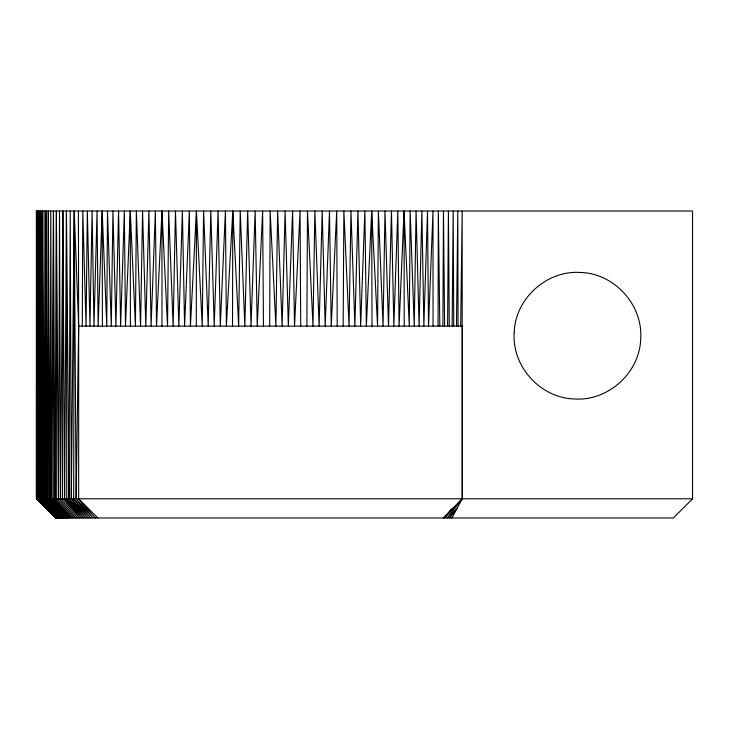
<?xml version="1.0" encoding="UTF-8"?>
<svg xmlns="http://www.w3.org/2000/svg" width="729" height="729" viewBox="0 0 729 729"><rect width="100%" height="100%" fill="white"/><g stroke="black" fill="none" stroke-linecap="round" stroke-linejoin="round"><path stroke-width="1.09" d="M55.677 517.973L36.45 498.791L36.45 211.027L692.55 211.027L692.55 498.791L673.368 517.973L55.632 517.973M692.55 498.791L36.45 498.791L36.578 211.027L36.814 478.315M36.833 498.791L36.915 211.027L37.133 498.791L56.015 517.973L36.623 498.791L36.568 211.027L36.623 498.791M37.516 211.027L37.133 498.791L56.315 517.973L37.516 498.791L37.516 211.027L37.981 498.791L56.698 517.973L37.516 498.791M39.166 498.791L39.421 211.027L39.885 498.791L58.356 517.973L38.528 498.791L38.345 211.027L37.981 498.791L57.172 517.973L38.528 498.791M40.687 498.791L40.724 211.027L41.58 498.791L59.887 517.973L40.687 498.791L59.076 517.973L39.885 498.791L40.724 211.027M45.954 498.791L46.064 211.027L47.248 498.791L65.154 517.973L45.954 498.791L63.933 517.973L44.733 498.791L44.05 211.027L43.603 498.791L61.746 517.973L42.546 498.791L42.273 211.027L43.603 498.791L62.803 517.973L44.733 498.791L46.064 211.027M53.253 498.791L53.472 211.027L54.948 498.791L72.463 517.973L53.253 498.791L70.841 517.973L51.631 498.791L50.775 211.027L50.091 498.791L67.843 517.973L48.633 498.791L48.305 211.027L50.091 498.791L69.301 517.973L51.631 498.791L53.472 211.027M62.885 211.027L62.521 498.791L79.734 517.973L64.608 498.791L62.885 211.027L60.516 498.791L77.803 517.973M196.292 326.127L196.438 211.027L202.225 326.127L203.591 211.027L208.202 326.127L210.809 211.027L214.226 326.127L218.089 211.027L220.286 326.127L225.425 211.027L226.382 326.127L232.806 211.027L238.665 326.127L240.224 211.027L244.835 326.127L247.678 211.027L251.031 326.127L255.15 211.027L257.246 326.127L262.64 211.027L263.461 326.127M42.273 211.027L41.58 498.791L60.771 517.973L42.546 498.791M66.767 498.791L83.817 517.973L69 498.791L70.23 211.027L71.305 498.791L88.209 517.973L73.684 498.791L74.212 211.027L78.659 326.127L78.659 498.791L92.884 517.973L76.135 498.791L74.212 211.027L71.305 498.791L85.976 517.973L69 498.791L66.448 211.027L64.608 498.791L81.739 517.973L66.767 498.791L66.448 211.027M232.505 326.127L232.806 211.027M438.065 325.909L438.311 211.027L439.824 325.909M48.305 211.027L47.248 498.791L66.457 517.973L48.633 498.791M75.944 517.973L58.584 498.791L59.523 211.027L60.516 498.791M82.286 326.127L82.778 211.027L86.058 326.127L87.352 211.027L89.949 326.127L92.109 211.027L93.977 326.127L97.057 211.027L98.123 326.127L102.178 211.027L106.78 326.127L107.482 211.027L111.291 326.127L112.94 211.027L115.911 326.127L118.572 211.027L120.631 326.127L124.349 211.027L125.47 326.127L130.281 211.027L135.439 326.127L136.359 211.027L140.569 326.127L142.565 211.027L145.791 326.127L148.916 211.027L151.103 326.127L155.386 211.027L156.498 326.127L161.966 211.027L167.524 326.127L168.672 211.027L173.147 326.127L175.47 211.027L178.842 326.127L182.378 211.027L184.601 326.127L189.367 211.027L190.424 326.127L196.438 211.027M269.684 326.127L270.14 211.027L275.908 326.127L277.631 211.027L282.123 326.127L285.121 211.027L288.338 326.127L292.602 211.027L294.534 326.127L300.056 211.027L300.722 326.127M442.913 325.909L443.451 211.027L444.626 325.909M54.948 498.791L56.388 211.027L58.584 498.791M306.882 326.127L307.474 211.027L313.014 326.127L314.864 211.027L319.12 326.127L322.2 211.027L325.189 326.127L329.49 211.027L331.221 326.127L336.716 211.027L337.208 326.127M343.149 326.127L343.869 211.027L349.045 326.127L350.95 211.027L354.877 326.127L357.948 211.027L360.655 326.127L364.864 211.027L366.359 326.127L371.672 211.027L377.576 326.127L378.387 211.027L383.071 326.127L384.985 211.027L388.493 326.127L391.464 211.027L393.824 326.127L397.815 211.027L399.073 326.127L404.048 211.027L409.288 326.127L410.135 211.027L414.245 326.127L416.077 211.027L419.102 326.127L421.872 211.027L423.859 326.127L427.513 211.027L428.506 326.127L432.999 211.027L433.062 325.909M447.606 325.909L448.417 211.027L449.264 325.909M452.135 325.909L453.192 211.027L453.739 325.909M456.5 325.909L457.785 211.027L458.049 325.909M460.692 325.909L462.186 211.027L462.186 498.791L451.925 517.973M78.395 211.027L78.659 326.127L76.135 498.791L90.505 517.973L73.684 498.791M451.351 508.842L444.9 517.973L462.186 498.791L447.314 517.973L457.119 508.395L449.656 517.973M443.159 517.973L462.341 498.791L462.341 326.127L78.659 326.127M97.841 517.973L78.659 498.791L95.326 517.973M74.167 517.973L56.725 498.791L56.388 211.027M371.672 211.027L372.009 326.127M404.048 211.027L404.221 326.127M130.281 211.027L130.4 326.127M102.178 211.027L102.397 326.127M161.966 211.027L161.975 326.127M36.45 211.027L36.496 498.791M514.209 332.615C511.703 366.368 540.508 398.143 574.343 398.954C608.086 401.46 639.862 372.665 640.673 338.83C643.188 305.087 614.383 273.302 580.548 272.491C546.805 269.985 515.02 298.79 514.209 332.615"/></g></svg>
